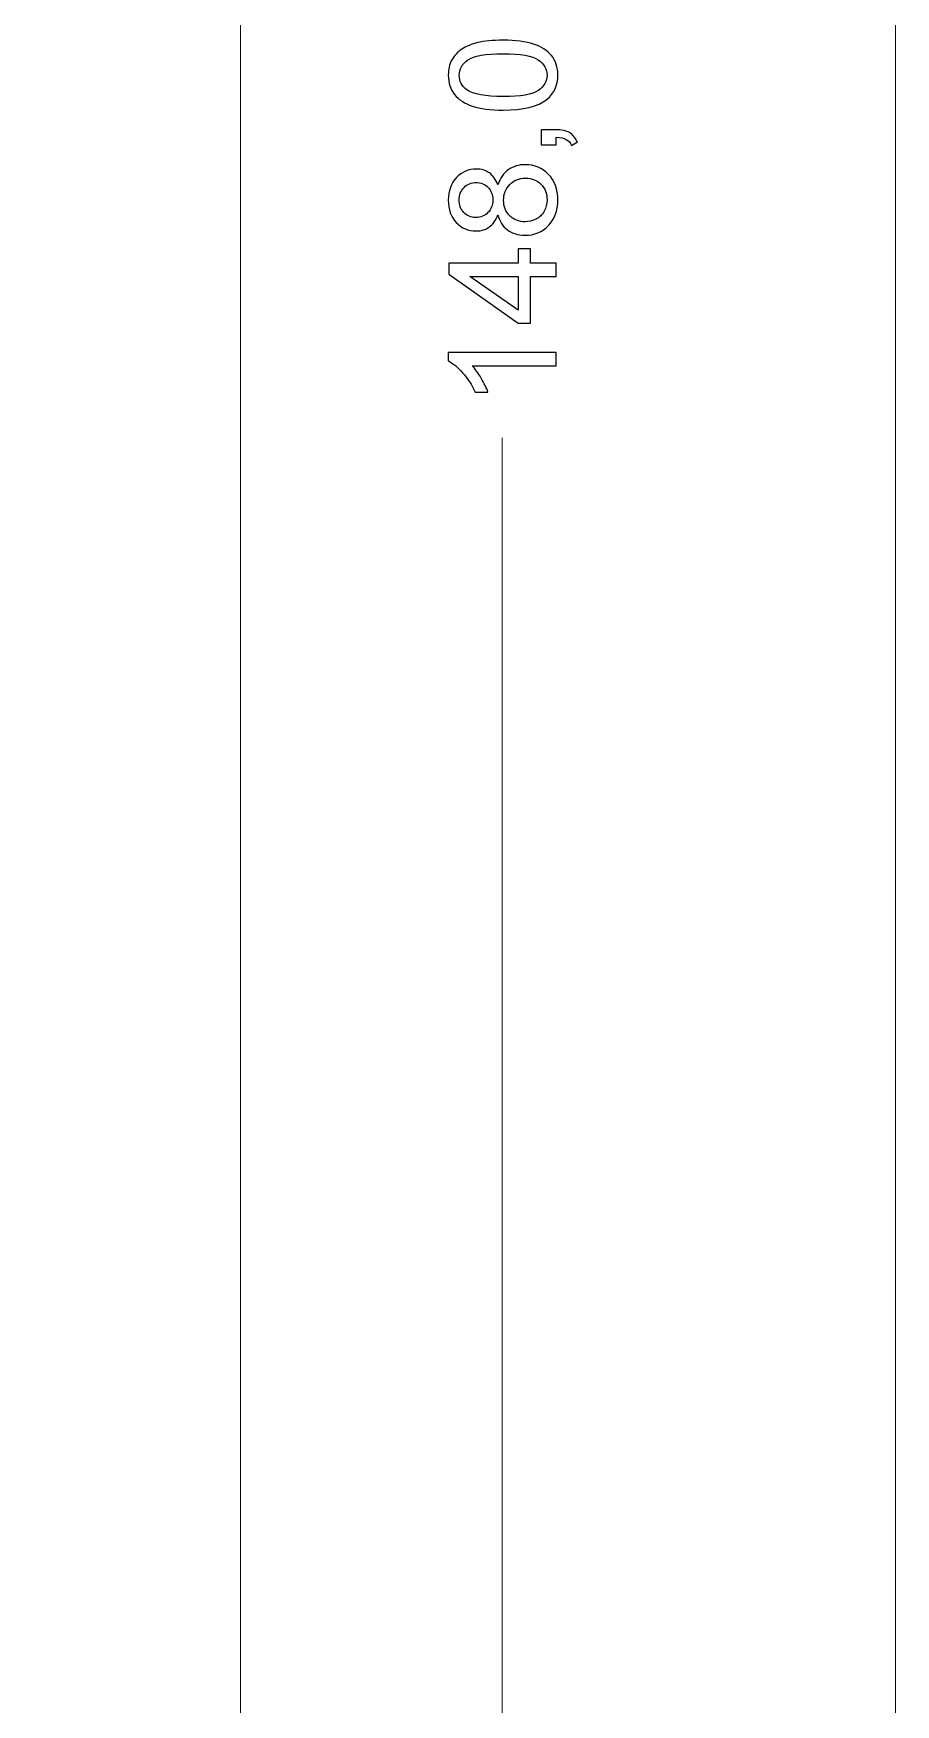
# Model space of a CAD drawing. Header units: centimetres. Extents: x -10 to 3.8, y -4.2 to 13.8.
# Drawn here: x 1.369 to 3.804, y -0.027 to 4.69 of the extents above; entities that cross this region are included whole.
import ezdxf

# ---------------------------------------------------------------- set-up
doc = ezdxf.new("R2010")
doc.units = ezdxf.units.CM
doc.header["$MEASUREMENT"] = 0
doc.layers.add('layer 1', color=7, linetype='Continuous')

msp = doc.modelspace()

# ---------------------------------------------------------------- linework, layer by layer
at = {"layer": 'layer 1', "color": 250, "lineweight": 20}
msp.add_lwpolyline([(-9.9544, -4.18065), (3.80394, -4.18065), (3.80394, 13.75811), (-9.9544, 13.75811), (-9.9544, -4.18065)], close=True, dxfattribs=at)
at = {"layer": 'layer 1', "color": 250, "lineweight": 9}
msp.add_lwpolyline([(-8.54601, -2.80859), (1.95399, -2.80859), (1.95399, 11.99141), (-8.54601, 11.99141), (-8.54601, -2.80859)], close=True, dxfattribs=at)
at = {"layer": 'layer 1', "color": 155}
for points, knots in [([(2.6953, 4.47323), (2.65953, 4.47323), (2.6306, 4.4769), (2.60873, 4.48424), (2.60873, 4.48424), (2.58679, 4.49164), (2.56993, 4.50258), (2.55814, 4.51712), (2.55814, 4.51712), (2.54636, 4.53158), (2.54051, 4.54985), (2.54051, 4.57187), (2.54051, 4.57187), (2.54051, 4.58809), (2.54375, 4.60235), (2.55031, 4.61469), (2.55031, 4.61469), (2.55687, 4.62697), (2.56633, 4.63713), (2.57868, 4.64503), (2.57868, 4.64503), (2.59095, 4.65293), (2.60598, 4.65914), (2.62369, 4.66366), (2.62369, 4.66366), (2.6414, 4.66824), (2.66532, 4.6705), (2.6953, 4.6705), (2.6953, 4.6705), (2.73086, 4.6705), (2.75965, 4.66683), (2.78152, 4.65957), (2.78152, 4.65957), (2.80346, 4.6523), (2.82033, 4.64136), (2.83218, 4.62683), (2.83218, 4.62683), (2.84403, 4.61236), (2.84996, 4.59402), (2.84996, 4.57187), (2.84996, 4.57187), (2.84996, 4.54273), (2.83959, 4.5198), (2.81877, 4.50315), (2.81877, 4.50315), (2.79337, 4.48318), (2.75224, 4.47323), (2.6953, 4.47323)], [0, 0, 0, 0, 0.0769231, 0.0769231, 0.0769231, 0.0769231, 0.1538462, 0.1538462, 0.1538462, 0.1538462, 0.2307692, 0.2307692, 0.2307692, 0.2307692, 0.3076923, 0.3076923, 0.3076923, 0.3076923, 0.3846154, 0.3846154, 0.3846154, 0.3846154, 0.4615385, 0.4615385, 0.4615385, 0.4615385, 0.5384615, 0.5384615, 0.5384615, 0.5384615, 0.6153846, 0.6153846, 0.6153846, 0.6153846, 0.6923077, 0.6923077, 0.6923077, 0.6923077, 0.7692308, 0.7692308, 0.7692308, 0.7692308, 0.8461538, 0.8461538, 0.8461538, 0.8461538, 1, 1, 1, 1]), ([(2.69544, 4.51133), (2.74533, 4.51133), (2.77849, 4.51712), (2.79486, 4.52876), (2.79486, 4.52876), (2.8113, 4.5404), (2.81948, 4.55479), (2.81948, 4.57187), (2.81948, 4.57187), (2.81948, 4.58894), (2.81123, 4.60333), (2.79479, 4.61497), (2.79479, 4.61497), (2.77828, 4.62662), (2.74519, 4.6324), (2.69544, 4.6324), (2.69544, 4.6324), (2.64556, 4.6324), (2.6124, 4.62662), (2.59603, 4.61497), (2.59603, 4.61497), (2.57959, 4.6034), (2.57141, 4.58887), (2.57141, 4.57144), (2.57141, 4.57144), (2.57141, 4.55437), (2.57868, 4.54068), (2.59314, 4.53045), (2.59314, 4.53045), (2.61155, 4.51768), (2.6457, 4.51133), (2.69544, 4.51133)], [0, 0, 0, 0, 0.1111111, 0.1111111, 0.1111111, 0.1111111, 0.2222222, 0.2222222, 0.2222222, 0.2222222, 0.3333333, 0.3333333, 0.3333333, 0.3333333, 0.4444444, 0.4444444, 0.4444444, 0.4444444, 0.5555556, 0.5555556, 0.5555556, 0.5555556, 0.6666667, 0.6666667, 0.6666667, 0.6666667, 0.7777778, 0.7777778, 0.7777778, 0.7777778, 1, 1, 1, 1]), ([(2.84488, 4.37551), (2.84488, 4.37551), (2.80255, 4.37551), (2.80255, 4.37551), (2.80255, 4.37551), (2.80255, 4.37551), (2.80255, 4.41784), (2.80255, 4.41784), (2.80255, 4.41784), (2.80255, 4.41784), (2.84488, 4.41784), (2.84488, 4.41784), (2.84488, 4.41784), (2.86047, 4.41784), (2.8731, 4.41509), (2.8827, 4.40951), (2.8827, 4.40951), (2.89229, 4.40401), (2.89977, 4.39519), (2.90499, 4.38313), (2.90499, 4.38313), (2.90499, 4.38313), (2.88891, 4.37297), (2.88891, 4.37297), (2.88891, 4.37297), (2.88545, 4.38087), (2.88037, 4.38665), (2.87374, 4.39032), (2.87374, 4.39032), (2.86703, 4.39406), (2.85744, 4.39618), (2.84488, 4.3966), (2.84488, 4.3966), (2.84488, 4.3966), (2.84488, 4.37551), (2.84488, 4.37551)], [0, 0, 0, 0, 0.1, 0.1, 0.1, 0.1, 0.2, 0.2, 0.2, 0.2, 0.3, 0.3, 0.3, 0.3, 0.4, 0.4, 0.4, 0.4, 0.5, 0.5, 0.5, 0.5, 0.6, 0.6, 0.6, 0.6, 0.7, 0.7, 0.7, 0.7, 0.8, 0.8, 0.8, 0.8, 1, 1, 1, 1]), ([(2.68056, 4.17753), (2.67491, 4.16208), (2.6668, 4.15065), (2.65636, 4.14317), (2.65636, 4.14317), (2.64584, 4.13576), (2.63329, 4.13202), (2.61868, 4.13202), (2.61868, 4.13202), (2.5966, 4.13202), (2.57811, 4.13993), (2.56308, 4.15573), (2.56308, 4.15573), (2.54806, 4.1716), (2.54051, 4.19263), (2.54051, 4.21895), (2.54051, 4.21895), (2.54051, 4.24533), (2.5482, 4.26664), (2.56358, 4.28273), (2.56358, 4.28273), (2.57896, 4.29882), (2.59766, 4.30686), (2.61974, 4.30686), (2.61974, 4.30686), (2.63378, 4.30686), (2.64606, 4.30319), (2.65643, 4.29585), (2.65643, 4.29585), (2.66687, 4.28851), (2.67491, 4.27737), (2.68056, 4.26234), (2.68056, 4.26234), (2.68663, 4.28089), (2.69636, 4.29493), (2.70991, 4.3046), (2.70991, 4.3046), (2.72338, 4.31427), (2.73947, 4.31913), (2.75824, 4.31913), (2.75824, 4.31913), (2.78413, 4.31913), (2.80586, 4.30996), (2.8235, 4.29169), (2.8235, 4.29169), (2.84114, 4.27334), (2.84996, 4.24929), (2.84996, 4.21944), (2.84996, 4.21944), (2.84996, 4.1896), (2.84114, 4.16554), (2.82343, 4.14719), (2.82343, 4.14719), (2.80572, 4.12892), (2.78364, 4.11975), (2.75718, 4.11975), (2.75718, 4.11975), (2.7375, 4.11975), (2.72099, 4.12476), (2.70772, 4.13477), (2.70772, 4.13477), (2.69439, 4.14479), (2.68536, 4.15905), (2.68056, 4.17753)], [0, 0, 0, 0, 0.0588235, 0.0588235, 0.0588235, 0.0588235, 0.1176471, 0.1176471, 0.1176471, 0.1176471, 0.1764706, 0.1764706, 0.1764706, 0.1764706, 0.2352941, 0.2352941, 0.2352941, 0.2352941, 0.2941176, 0.2941176, 0.2941176, 0.2941176, 0.3529412, 0.3529412, 0.3529412, 0.3529412, 0.4117647, 0.4117647, 0.4117647, 0.4117647, 0.4705882, 0.4705882, 0.4705882, 0.4705882, 0.5294118, 0.5294118, 0.5294118, 0.5294118, 0.5882353, 0.5882353, 0.5882353, 0.5882353, 0.6470588, 0.6470588, 0.6470588, 0.6470588, 0.7058824, 0.7058824, 0.7058824, 0.7058824, 0.7647059, 0.7647059, 0.7647059, 0.7647059, 0.8235294, 0.8235294, 0.8235294, 0.8235294, 0.8823529, 0.8823529, 0.8823529, 0.8823529, 1, 1, 1, 1]), ([(2.61734, 4.17012), (2.63173, 4.17012), (2.64345, 4.17471), (2.65255, 4.18381), (2.65255, 4.18381), (2.66165, 4.19298), (2.66623, 4.20498), (2.66623, 4.21986), (2.66623, 4.21986), (2.66623, 4.23433), (2.66172, 4.24604), (2.65269, 4.25514), (2.65269, 4.25514), (2.64366, 4.26424), (2.63258, 4.26876), (2.61946, 4.26876), (2.61946, 4.26876), (2.60577, 4.26876), (2.59427, 4.2641), (2.58496, 4.25472), (2.58496, 4.25472), (2.57564, 4.2454), (2.57099, 4.23362), (2.57099, 4.21944), (2.57099, 4.21944), (2.57099, 4.20512), (2.57557, 4.19334), (2.58467, 4.18402), (2.58467, 4.18402), (2.59377, 4.17478), (2.60464, 4.17012), (2.61734, 4.17012)], [0, 0, 0, 0, 0.1111111, 0.1111111, 0.1111111, 0.1111111, 0.2222222, 0.2222222, 0.2222222, 0.2222222, 0.3333333, 0.3333333, 0.3333333, 0.3333333, 0.4444444, 0.4444444, 0.4444444, 0.4444444, 0.5555556, 0.5555556, 0.5555556, 0.5555556, 0.6666667, 0.6666667, 0.6666667, 0.6666667, 0.7777778, 0.7777778, 0.7777778, 0.7777778, 1, 1, 1, 1]), ([(2.75746, 4.15785), (2.76812, 4.15785), (2.77835, 4.16032), (2.78829, 4.16525), (2.78829, 4.16525), (2.79817, 4.17019), (2.80586, 4.17767), (2.8113, 4.18769), (2.8113, 4.18769), (2.81673, 4.19764), (2.81948, 4.20836), (2.81948, 4.21972), (2.81948, 4.21972), (2.81948, 4.23764), (2.81377, 4.25232), (2.80234, 4.26382), (2.80234, 4.26382), (2.79091, 4.27532), (2.77637, 4.28104), (2.75873, 4.28104), (2.75873, 4.28104), (2.74081, 4.28104), (2.72599, 4.27511), (2.71428, 4.26333), (2.71428, 4.26333), (2.70257, 4.25147), (2.69671, 4.23652), (2.69671, 4.21852), (2.69671, 4.21852), (2.69671, 4.20088), (2.7025, 4.18642), (2.71407, 4.17499), (2.71407, 4.17499), (2.72564, 4.16356), (2.74011, 4.15785), (2.75746, 4.15785)], [0, 0, 0, 0, 0.1, 0.1, 0.1, 0.1, 0.2, 0.2, 0.2, 0.2, 0.3, 0.3, 0.3, 0.3, 0.4, 0.4, 0.4, 0.4, 0.5, 0.5, 0.5, 0.5, 0.6, 0.6, 0.6, 0.6, 0.7, 0.7, 0.7, 0.7, 0.8, 0.8, 0.8, 0.8, 1, 1, 1, 1]), ([(2.84488, 4.00369), (2.84488, 4.00369), (2.77249, 4.00369), (2.77249, 4.00369), (2.77249, 4.00369), (2.77249, 4.00369), (2.77249, 3.87203), (2.77249, 3.87203), (2.77249, 3.87203), (2.77249, 3.87203), (2.7382, 3.87203), (2.7382, 3.87203), (2.7382, 3.87203), (2.7382, 3.87203), (2.54178, 4.01046), (2.54178, 4.01046), (2.54178, 4.01046), (2.54178, 4.01046), (2.54178, 4.04094), (2.54178, 4.04094), (2.54178, 4.04094), (2.54178, 4.04094), (2.7382, 4.04094), (2.7382, 4.04094), (2.7382, 4.04094), (2.7382, 4.04094), (2.7382, 4.082), (2.7382, 4.082), (2.7382, 4.082), (2.7382, 4.082), (2.77249, 4.082), (2.77249, 4.082), (2.77249, 4.082), (2.77249, 4.082), (2.77249, 4.04094), (2.77249, 4.04094), (2.77249, 4.04094), (2.77249, 4.04094), (2.84488, 4.04094), (2.84488, 4.04094), (2.84488, 4.04094), (2.84488, 4.04094), (2.84488, 4.00369), (2.84488, 4.00369)], [0, 0, 0, 0, 0.0833333, 0.0833333, 0.0833333, 0.0833333, 0.1666667, 0.1666667, 0.1666667, 0.1666667, 0.25, 0.25, 0.25, 0.25, 0.3333333, 0.3333333, 0.3333333, 0.3333333, 0.4166667, 0.4166667, 0.4166667, 0.4166667, 0.5, 0.5, 0.5, 0.5, 0.5833333, 0.5833333, 0.5833333, 0.5833333, 0.6666667, 0.6666667, 0.6666667, 0.6666667, 0.75, 0.75, 0.75, 0.75, 0.8333333, 0.8333333, 0.8333333, 0.8333333, 1, 1, 1, 1]), ([(2.7382, 4.00369), (2.7382, 4.00369), (2.60182, 4.00369), (2.60182, 4.00369), (2.60182, 4.00369), (2.60182, 4.00369), (2.7382, 3.90865), (2.7382, 3.90865), (2.7382, 3.90865), (2.7382, 3.90865), (2.7382, 4.00369), (2.7382, 4.00369)], [0, 0, 0, 0, 0.25, 0.25, 0.25, 0.25, 0.5, 0.5, 0.5, 0.5, 1, 1, 1, 1]), ([(2.84488, 3.78899), (2.84488, 3.78899), (2.84488, 3.75174), (2.84488, 3.75174), (2.84488, 3.75174), (2.84488, 3.75174), (2.60767, 3.75174), (2.60767, 3.75174), (2.60767, 3.75174), (2.61628, 3.74278), (2.62482, 3.73099), (2.63336, 3.71646), (2.63336, 3.71646), (2.64189, 3.70192), (2.64831, 3.6888), (2.65255, 3.67723), (2.65255, 3.67723), (2.65255, 3.67723), (2.61656, 3.67723), (2.61656, 3.67723), (2.61656, 3.67723), (2.60683, 3.69804), (2.59497, 3.71625), (2.581, 3.73184), (2.581, 3.73184), (2.5671, 3.74743), (2.55363, 3.75851), (2.54051, 3.765), (2.54051, 3.765), (2.54051, 3.765), (2.54051, 3.78899), (2.54051, 3.78899), (2.54051, 3.78899), (2.54051, 3.78899), (2.84488, 3.78899), (2.84488, 3.78899)], [0, 0, 0, 0, 0.1, 0.1, 0.1, 0.1, 0.2, 0.2, 0.2, 0.2, 0.3, 0.3, 0.3, 0.3, 0.4, 0.4, 0.4, 0.4, 0.5, 0.5, 0.5, 0.5, 0.6, 0.6, 0.6, 0.6, 0.7, 0.7, 0.7, 0.7, 0.8, 0.8, 0.8, 0.8, 1, 1, 1, 1])]:
    msp.add_open_spline(points, degree=3, knots=knots, dxfattribs=at)
at = {"layer": 'layer 1', "color": 155, "lineweight": 9}
msp.add_open_spline([(2.6927, 3.5481), (2.6927, 3.5481), (2.6927, -2.80859), (2.6927, -2.80859)], degree=3, dxfattribs=at)

doc.saveas('drawing.dxf')
